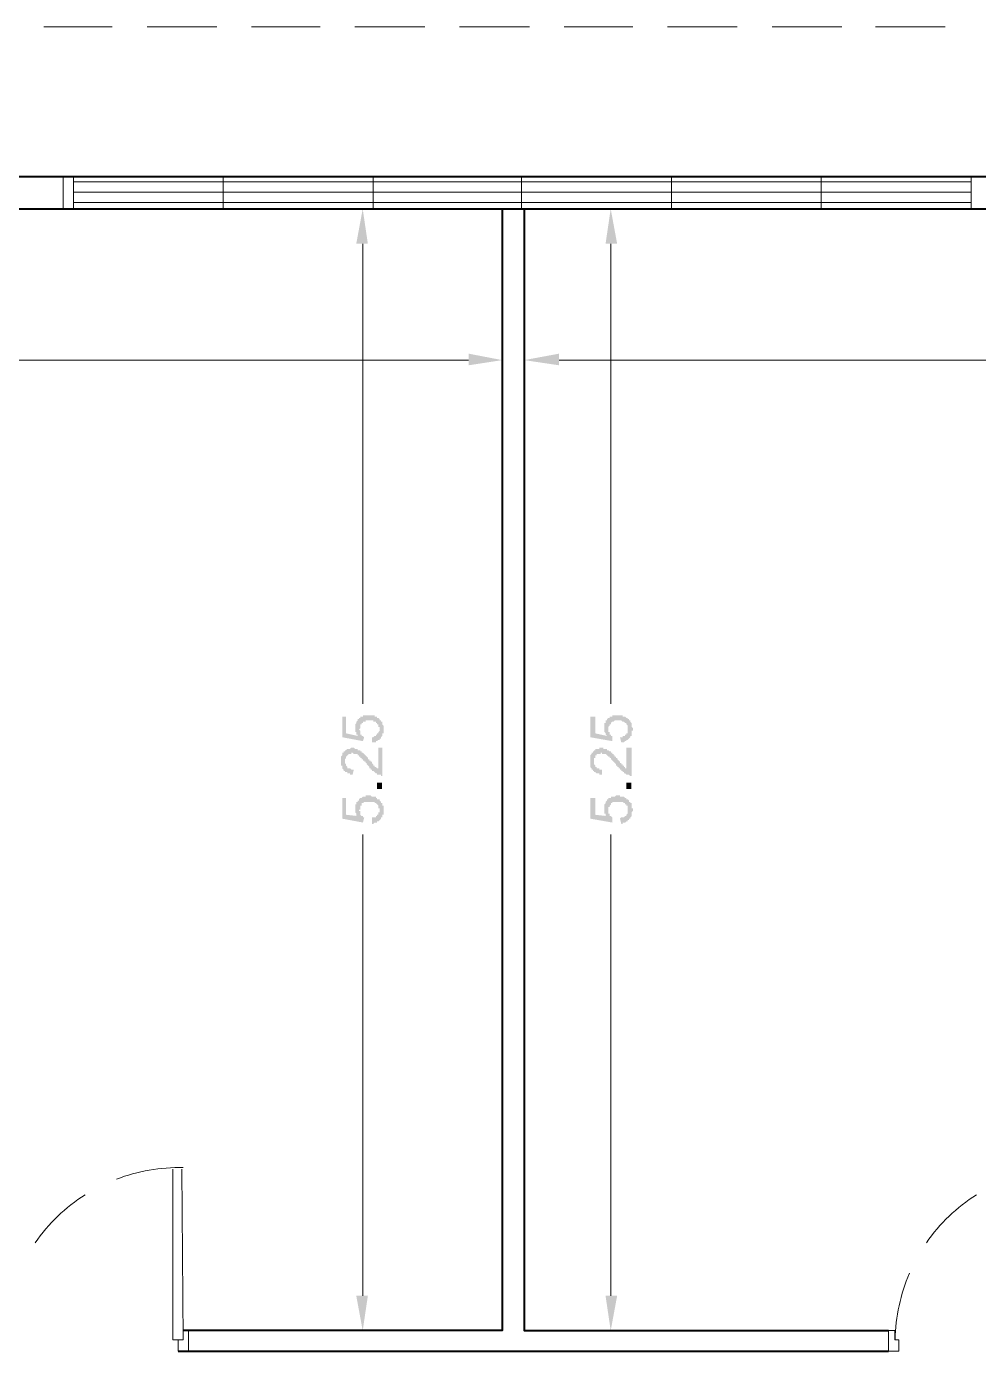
# Model space of a CAD drawing. Header units: inches. Extents: x -11 to 213, y -78 to 40.
# Drawn here: x 8.85 to 13.31, y 23.24 to 29.49 of the extents above; entities that cross this region are included whole.
import ezdxf

# ---------------------------------------------------------------- set-up
doc = ezdxf.new("R2010")
doc.units = ezdxf.units.IN
doc.header["$MEASUREMENT"] = 0
doc.layers.add('PDF_0', color=7, linetype='Continuous')

msp = doc.modelspace()

# ---------------------------------------------------------------- hatches: boundary and pattern name
at = {"layer": 'PDF_0'}
for points in [[(10.40439, 26.17292), (10.40439, 26.17897), (10.39834, 26.17897), (10.39834, 26.17897), (10.39834, 26.18502), (10.39834, 26.18502), (10.39834, 26.19107), (10.39834, 26.19107), (10.39229, 26.19107), (10.39229, 26.19711), (10.39229, 26.19711), (10.39229, 26.20316), (10.39229, 26.20316), (10.39229, 26.20921), (10.39229, 26.20921), (10.39229, 26.20921), (10.39229, 26.21526), (10.39229, 26.21526), (10.39229, 26.2213), (10.39229, 26.2213), (10.39229, 26.2213), (10.39229, 26.22735), (10.39229, 26.22735), (10.39834, 26.2334), (10.39834, 26.2334), (10.39834, 26.2334), (10.39834, 26.23945), (10.39834, 26.23945), (10.40439, 26.2455), (10.40439, 26.2455), (10.40439, 26.2455), (10.40439, 26.25154), (10.41043, 26.25154), (10.41043, 26.25154), (10.41043, 26.25759), (10.41043, 26.25759), (10.41648, 26.25759), (10.41648, 26.25759), (10.41648, 26.26364), (10.42253, 26.26364), (10.42253, 26.26364), (10.42858, 26.26364), (10.42858, 26.26364), (10.42858, 26.26969), (10.43463, 26.26969), (10.43463, 26.26969), (10.44067, 26.26969), (10.44067, 26.26969), (10.44067, 26.26969), (10.44672, 26.26969), (10.44672, 26.26969), (10.45277, 26.26969), (10.45277, 26.26969), (10.45277, 26.26969), (10.45882, 26.26969), (10.45882, 26.26969), (10.46487, 26.26969), (10.46487, 26.26969), (10.47091, 26.26969), (10.47091, 26.26969), (10.47696, 26.26969), (10.47696, 26.26969), (10.47696, 26.26969), (10.48301, 26.26969), (10.48301, 26.26364), (10.48906, 26.26364), (10.48906, 26.26364), (10.48906, 26.26364), (10.49511, 26.26364), (10.49511, 26.25759), (10.49511, 26.25759), (10.50115, 26.25759), (10.50115, 26.25759), (10.5072, 26.25154), (10.5072, 26.25154), (10.5072, 26.25154), (10.5072, 26.25154), (10.5072, 26.2455), (10.51325, 26.2455), (10.51325, 26.2455), (10.51325, 26.23945), (10.51325, 26.23945), (10.5193, 26.23945), (10.5193, 26.2334), (10.5193, 26.2334), (10.5193, 26.22735), (10.5193, 26.22735), (10.5193, 26.22735), (10.52534, 26.2213), (10.52534, 26.2213), (10.52534, 26.21526), (10.52534, 26.21526), (10.52534, 26.20921), (10.52534, 26.20921), (10.52534, 26.20316), (10.52534, 26.20316), (10.52534, 26.20316), (10.52534, 26.19711), (10.52534, 26.19711), (10.52534, 26.19107), (10.52534, 26.19107), (10.52534, 26.19107), (10.52534, 26.18502), (10.5193, 26.18502), (10.5193, 26.17897), (10.5193, 26.17897), (10.5193, 26.17292), (10.5193, 26.17292), (10.5193, 26.17292), (10.51325, 26.16687), (10.51325, 26.16687), (10.51325, 26.16687), (10.51325, 26.16083), (10.5072, 26.16083), (10.5072, 26.16083), (10.5072, 26.15478), (10.50115, 26.15478), (10.50115, 26.15478), (10.50115, 26.15478), (10.49511, 26.14873), (10.49511, 26.14873), (10.49511, 26.14873), (10.48906, 26.14873), (10.48906, 26.14873), (10.48906, 26.14268), (10.48301, 26.14268), (10.48301, 26.14268), (10.47696, 26.14268), (10.47696, 26.14268), (10.47091, 26.14268), (10.47091, 26.14268), (10.47091, 26.16687), (10.47091, 26.16687), (10.47696, 26.16687), (10.47696, 26.16687), (10.48301, 26.17292), (10.48301, 26.17292), (10.48301, 26.17292), (10.48906, 26.17292), (10.48906, 26.17292), (10.48906, 26.17897), (10.49511, 26.17897), (10.49511, 26.17897), (10.49511, 26.17897), (10.49511, 26.18502), (10.50115, 26.18502), (10.50115, 26.18502), (10.50115, 26.19107), (10.50115, 26.19107), (10.50115, 26.19107), (10.5072, 26.19711), (10.5072, 26.19711), (10.5072, 26.20316), (10.5072, 26.20316), (10.5072, 26.20316), (10.5072, 26.20921), (10.5072, 26.20921), (10.5072, 26.21526), (10.50115, 26.21526), (10.50115, 26.21526), (10.50115, 26.2213), (10.50115, 26.2213), (10.50115, 26.22735), (10.50115, 26.22735), (10.49511, 26.22735), (10.49511, 26.2334), (10.49511, 26.2334), (10.48906, 26.2334), (10.48906, 26.2334), (10.48906, 26.23945), (10.48301, 26.23945), (10.48301, 26.23945), (10.48301, 26.23945), (10.47696, 26.23945), (10.47696, 26.2455), (10.47091, 26.2455), (10.47091, 26.2455), (10.46487, 26.2455), (10.46487, 26.2455), (10.46487, 26.2455), (10.45882, 26.2455), (10.45882, 26.2455), (10.45277, 26.2455), (10.45277, 26.2455), (10.44672, 26.2455), (10.44672, 26.2455), (10.44067, 26.2455), (10.44067, 26.2455), (10.44067, 26.23945), (10.43463, 26.23945), (10.43463, 26.23945), (10.42858, 26.23945), (10.42858, 26.23945), (10.42858, 26.2334), (10.42253, 26.2334), (10.42253, 26.2334), (10.42253, 26.2334), (10.42253, 26.22735), (10.42253, 26.22735), (10.41648, 26.22735), (10.41648, 26.2213), (10.41648, 26.2213), (10.41648, 26.2213), (10.41648, 26.21526), (10.41648, 26.21526), (10.41648, 26.20921), (10.41648, 26.20921), (10.41043, 26.20316), (10.41043, 26.20316), (10.41043, 26.20316), (10.41648, 26.19711), (10.41648, 26.19711), (10.41648, 26.19107), (10.41648, 26.19107), (10.41648, 26.19107), (10.41648, 26.18502), (10.41648, 26.18502), (10.41648, 26.17897), (10.42253, 26.17897), (10.42253, 26.17897), (10.42253, 26.17292), (10.42858, 26.17292), (10.42858, 26.17292), (10.42858, 26.17292), (10.43463, 26.16687), (10.42858, 26.14873), (10.33181, 26.16687), (10.33181, 26.26364), (10.34996, 26.26364), (10.34996, 26.18502)], [(11.57168, 26.17292), (11.56563, 26.17897), (11.56563, 26.17897), (11.56563, 26.17897), (11.56563, 26.18502), (11.56563, 26.18502), (11.55958, 26.19107), (11.55958, 26.19107), (11.55958, 26.19107), (11.55958, 26.19711), (11.55958, 26.19711), (11.55958, 26.20316), (11.55958, 26.20316), (11.55958, 26.20921), (11.55958, 26.20921), (11.55958, 26.20921), (11.55958, 26.21526), (11.55958, 26.21526), (11.55958, 26.2213), (11.55958, 26.2213), (11.55958, 26.2213), (11.55958, 26.22735), (11.55958, 26.22735), (11.55958, 26.2334), (11.55958, 26.2334), (11.56563, 26.2334), (11.56563, 26.23945), (11.56563, 26.23945), (11.56563, 26.2455), (11.56563, 26.2455), (11.57168, 26.2455), (11.57168, 26.25154), (11.57168, 26.25154), (11.57168, 26.25154), (11.57772, 26.25759), (11.57772, 26.25759), (11.57772, 26.25759), (11.58377, 26.25759), (11.58377, 26.26364), (11.58377, 26.26364), (11.58982, 26.26364), (11.58982, 26.26364), (11.59587, 26.26364), (11.59587, 26.26969), (11.59587, 26.26969), (11.60192, 26.26969), (11.60192, 26.26969), (11.60796, 26.26969), (11.60796, 26.26969), (11.61401, 26.26969), (11.61401, 26.26969), (11.62006, 26.26969), (11.62006, 26.26969), (11.62006, 26.26969), (11.62611, 26.26969), (11.62611, 26.26969), (11.62611, 26.26969), (11.63215, 26.26969), (11.63215, 26.26969), (11.6382, 26.26969), (11.6382, 26.26969), (11.64425, 26.26969), (11.64425, 26.26969), (11.64425, 26.26364), (11.6503, 26.26364), (11.6503, 26.26364), (11.65635, 26.26364), (11.65635, 26.26364), (11.65635, 26.26364), (11.66239, 26.25759), (11.66239, 26.25759), (11.66239, 26.25759), (11.66844, 26.25759), (11.66844, 26.25154), (11.66844, 26.25154), (11.67449, 26.25154), (11.67449, 26.25154), (11.67449, 26.2455), (11.67449, 26.2455), (11.68054, 26.2455), (11.68054, 26.23945), (11.68054, 26.23945), (11.68054, 26.23945), (11.68659, 26.2334), (11.68659, 26.2334), (11.68659, 26.22735), (11.68659, 26.22735), (11.68659, 26.22735), (11.68659, 26.2213), (11.68659, 26.2213), (11.68659, 26.21526), (11.68659, 26.21526), (11.69263, 26.20921), (11.69263, 26.20921), (11.69263, 26.20316), (11.69263, 26.20316), (11.69263, 26.20316), (11.69263, 26.19711), (11.68659, 26.19711), (11.68659, 26.19107), (11.68659, 26.19107), (11.68659, 26.19107), (11.68659, 26.18502), (11.68659, 26.18502), (11.68659, 26.17897), (11.68659, 26.17897), (11.68659, 26.17292), (11.68054, 26.17292), (11.68054, 26.17292), (11.68054, 26.16687), (11.68054, 26.16687), (11.68054, 26.16687), (11.67449, 26.16083), (11.67449, 26.16083), (11.67449, 26.16083), (11.66844, 26.15478), (11.66844, 26.15478), (11.66844, 26.15478), (11.66239, 26.15478), (11.66239, 26.14873), (11.66239, 26.14873), (11.65635, 26.14873), (11.65635, 26.14873), (11.65635, 26.14873), (11.6503, 26.14268), (11.6503, 26.14268), (11.64425, 26.14268), (11.64425, 26.14268), (11.6382, 26.14268), (11.6382, 26.14268), (11.6382, 26.14268), (11.63215, 26.16687), (11.6382, 26.16687), (11.6382, 26.16687), (11.64425, 26.16687), (11.64425, 26.17292), (11.6503, 26.17292), (11.6503, 26.17292), (11.6503, 26.17292), (11.65635, 26.17292), (11.65635, 26.17897), (11.65635, 26.17897), (11.66239, 26.17897), (11.66239, 26.17897), (11.66239, 26.18502), (11.66239, 26.18502), (11.66844, 26.18502), (11.66844, 26.19107), (11.66844, 26.19107), (11.66844, 26.19107), (11.66844, 26.19711), (11.66844, 26.19711), (11.66844, 26.20316), (11.66844, 26.20316), (11.66844, 26.20316), (11.66844, 26.20921), (11.66844, 26.20921), (11.66844, 26.21526), (11.66844, 26.21526), (11.66844, 26.21526), (11.66844, 26.2213), (11.66844, 26.2213), (11.66239, 26.22735), (11.66239, 26.22735), (11.66239, 26.22735), (11.66239, 26.2334), (11.65635, 26.2334), (11.65635, 26.2334), (11.65635, 26.2334), (11.6503, 26.23945), (11.6503, 26.23945), (11.6503, 26.23945), (11.64425, 26.23945), (11.64425, 26.23945), (11.6382, 26.2455), (11.6382, 26.2455), (11.6382, 26.2455), (11.63215, 26.2455), (11.63215, 26.2455), (11.62611, 26.2455), (11.62611, 26.2455), (11.62006, 26.2455), (11.62006, 26.2455), (11.61401, 26.2455), (11.61401, 26.2455), (11.61401, 26.2455), (11.60796, 26.2455), (11.60796, 26.2455), (11.60192, 26.23945), (11.60192, 26.23945), (11.59587, 26.23945), (11.59587, 26.23945), (11.59587, 26.23945), (11.58982, 26.2334), (11.58982, 26.2334), (11.58982, 26.2334), (11.58982, 26.2334), (11.58982, 26.22735), (11.58377, 26.22735), (11.58377, 26.22735), (11.58377, 26.2213), (11.58377, 26.2213), (11.58377, 26.2213), (11.57772, 26.21526), (11.57772, 26.21526), (11.57772, 26.20921), (11.57772, 26.20921), (11.57772, 26.20316), (11.57772, 26.20316), (11.57772, 26.20316), (11.57772, 26.19711), (11.57772, 26.19711), (11.57772, 26.19107), (11.57772, 26.19107), (11.58377, 26.19107), (11.58377, 26.18502), (11.58377, 26.18502), (11.58377, 26.17897), (11.58377, 26.17897), (11.58982, 26.17897), (11.58982, 26.17292), (11.58982, 26.17292), (11.59587, 26.17292), (11.59587, 26.17292), (11.59587, 26.16687), (11.59587, 26.14873), (11.49305, 26.16687), (11.49305, 26.26364), (11.51725, 26.26364), (11.51725, 26.18502)], [(10.5193, 26.11849), (10.5193, 25.98544), (10.5193, 25.98544), (10.5193, 25.98544), (10.51325, 25.98544), (10.51325, 25.99149), (10.50721, 25.99149), (10.50721, 25.99149), (10.50116, 25.99149), (10.50116, 25.99149), (10.50116, 25.99149), (10.49511, 25.99149), (10.49511, 25.99753), (10.48906, 25.99753), (10.48906, 25.99753), (10.48906, 25.99753), (10.48906, 25.99753), (10.48302, 26.00358), (10.48302, 26.00358), (10.48302, 26.00358), (10.48302, 26.00358), (10.47697, 26.00963), (10.47697, 26.00963), (10.47697, 26.00963), (10.47092, 26.00963), (10.47092, 26.01568), (10.47092, 26.01568), (10.46487, 26.01568), (10.46487, 26.02172), (10.46487, 26.02172), (10.45882, 26.02172), (10.45882, 26.02777), (10.45882, 26.02777), (10.45278, 26.03382), (10.45278, 26.03382), (10.45278, 26.03382), (10.44673, 26.03987), (10.44673, 26.03987), (10.44673, 26.03987), (10.44673, 26.04592), (10.44068, 26.04592), (10.44068, 26.04592), (10.44068, 26.05196), (10.43463, 26.05196), (10.43463, 26.05196), (10.43463, 26.05801), (10.42858, 26.05801), (10.42858, 26.05801), (10.42858, 26.06406), (10.42858, 26.06406), (10.42254, 26.06406), (10.42254, 26.07011), (10.42254, 26.07011), (10.41649, 26.07011), (10.41649, 26.07616), (10.41649, 26.07616), (10.41044, 26.07616), (10.41044, 26.07616), (10.41044, 26.0822), (10.40439, 26.0822), (10.40439, 26.0822), (10.40439, 26.08825), (10.39835, 26.08825), (10.39835, 26.08825), (10.3923, 26.08825), (10.3923, 26.08825), (10.3923, 26.08825), (10.38625, 26.08825), (10.38625, 26.08825), (10.3802, 26.0943), (10.3802, 26.0943), (10.3802, 26.0943), (10.37415, 26.0943), (10.37415, 26.08825), (10.36811, 26.08825), (10.36811, 26.08825), (10.36811, 26.08825), (10.36206, 26.08825), (10.36206, 26.08825), (10.36206, 26.08825), (10.35601, 26.0822), (10.35601, 26.0822), (10.35601, 26.0822), (10.35601, 26.0822), (10.34996, 26.07616), (10.34996, 26.07616), (10.34996, 26.07011), (10.34996, 26.07011), (10.34996, 26.07011), (10.34391, 26.06406), (10.34391, 26.06406), (10.34391, 26.05801), (10.34391, 26.05801), (10.34391, 26.05196), (10.34391, 26.05196), (10.34391, 26.05196), (10.34391, 26.04592), (10.34391, 26.04592), (10.34996, 26.03987), (10.34996, 26.03987), (10.34996, 26.03382), (10.34996, 26.03382), (10.34996, 26.03382), (10.35601, 26.02777), (10.35601, 26.02777), (10.35601, 26.02777), (10.35601, 26.02172), (10.36206, 26.02172), (10.36206, 26.02172), (10.36206, 26.02172), (10.36811, 26.02172), (10.36811, 26.02172), (10.37415, 26.01568), (10.37415, 26.01568), (10.3802, 26.01568), (10.3802, 26.01568), (10.38625, 26.01568), (10.38625, 26.01568), (10.3802, 25.99149), (10.3802, 25.99149), (10.37415, 25.99149), (10.37415, 25.99149), (10.36811, 25.99149), (10.36811, 25.99753), (10.36206, 25.99753), (10.36206, 25.99753), (10.36206, 25.99753), (10.35601, 25.99753), (10.35601, 25.99753), (10.35601, 26.00358), (10.34996, 26.00358), (10.34996, 26.00358), (10.34391, 26.00358), (10.34391, 26.00963), (10.34391, 26.00963), (10.34391, 26.00963), (10.33787, 26.00963), (10.33787, 26.01568), (10.33787, 26.01568), (10.33787, 26.01568), (10.33182, 26.02172), (10.33182, 26.02172), (10.33182, 26.02172), (10.33182, 26.02777), (10.33182, 26.02777), (10.33182, 26.03382), (10.32577, 26.03382), (10.32577, 26.03987), (10.32577, 26.03987), (10.32577, 26.03987), (10.32577, 26.04592), (10.32577, 26.04592), (10.32577, 26.05196), (10.32577, 26.05196), (10.32577, 26.05801), (10.32577, 26.05801), (10.32577, 26.06406), (10.32577, 26.06406), (10.32577, 26.07011), (10.32577, 26.07011), (10.32577, 26.07011), (10.32577, 26.07616), (10.32577, 26.07616), (10.33182, 26.0822), (10.33182, 26.0822), (10.33182, 26.08825), (10.33182, 26.08825), (10.33182, 26.08825), (10.33182, 26.0943), (10.33787, 26.0943), (10.33787, 26.0943), (10.33787, 26.10035), (10.33787, 26.10035), (10.34391, 26.10035), (10.34391, 26.10035), (10.34391, 26.10639), (10.34996, 26.10639), (10.34996, 26.10639), (10.34996, 26.10639), (10.35601, 26.11244), (10.35601, 26.11244), (10.35601, 26.11244), (10.36206, 26.11244), (10.36206, 26.11244), (10.36811, 26.11244), (10.36811, 26.11244), (10.37415, 26.11849), (10.37415, 26.11849), (10.37415, 26.11849), (10.3802, 26.11849), (10.3802, 26.11849), (10.3802, 26.11849), (10.38625, 26.11849), (10.38625, 26.11849), (10.3923, 26.11244), (10.3923, 26.11244), (10.3923, 26.11244), (10.39835, 26.11244), (10.39835, 26.11244), (10.40439, 26.11244), (10.40439, 26.11244), (10.40439, 26.10639), (10.41044, 26.10639), (10.41044, 26.10639), (10.41649, 26.10639), (10.41649, 26.10035), (10.41649, 26.10035), (10.41649, 26.10035), (10.42254, 26.10035), (10.42254, 26.10035), (10.42254, 26.10035), (10.42254, 26.0943), (10.42858, 26.0943), (10.42858, 26.0943), (10.42858, 26.0943), (10.43463, 26.08825), (10.43463, 26.08825), (10.43463, 26.08825), (10.43463, 26.08825), (10.44068, 26.0822), (10.44068, 26.0822), (10.44068, 26.0822), (10.44673, 26.07616), (10.44673, 26.07616), (10.44673, 26.07616), (10.45278, 26.07011), (10.45278, 26.07011), (10.45278, 26.06406), (10.45882, 26.06406), (10.45882, 26.05801), (10.45882, 26.05801), (10.46487, 26.05801), (10.46487, 26.05196), (10.47092, 26.05196), (10.47092, 26.04592), (10.47092, 26.04592), (10.47092, 26.04592), (10.47697, 26.03987), (10.47697, 26.03987), (10.47697, 26.03382), (10.48302, 26.03382), (10.48302, 26.03382), (10.48302, 26.02777), (10.48906, 26.02777), (10.48906, 26.02777), (10.48906, 26.02777), (10.49511, 26.02172), (10.49511, 26.02172), (10.49511, 26.02172), (10.50116, 26.02172), (10.50116, 26.11849)], [(11.68659, 26.11849), (11.68659, 25.98544), (11.68659, 25.98544), (11.68054, 25.98544), (11.68054, 25.98544), (11.67449, 25.99149), (11.67449, 25.99149), (11.67449, 25.99149), (11.66845, 25.99149), (11.66845, 25.99149), (11.6624, 25.99149), (11.6624, 25.99149), (11.65635, 25.99753), (11.65635, 25.99753), (11.65635, 25.99753), (11.65635, 25.99753), (11.6503, 25.99753), (11.6503, 26.00358), (11.6503, 26.00358), (11.64425, 26.00358), (11.64425, 26.00358), (11.64425, 26.00963), (11.64425, 26.00963), (11.63821, 26.00963), (11.63821, 26.00963), (11.63821, 26.01568), (11.63216, 26.01568), (11.63216, 26.01568), (11.63216, 26.02172), (11.62611, 26.02172), (11.62611, 26.02172), (11.62611, 26.02777), (11.62006, 26.02777), (11.62006, 26.03382), (11.62006, 26.03382), (11.61401, 26.03382), (11.61401, 26.03987), (11.61401, 26.03987), (11.61401, 26.03987), (11.60797, 26.04592), (11.60797, 26.04592), (11.60797, 26.04592), (11.60192, 26.05196), (11.60192, 26.05196), (11.60192, 26.05196), (11.59587, 26.05801), (11.59587, 26.05801), (11.59587, 26.05801), (11.58982, 26.06406), (11.58982, 26.06406), (11.58982, 26.06406), (11.58982, 26.07011), (11.58377, 26.07011), (11.58377, 26.07011), (11.58377, 26.07616), (11.57773, 26.07616), (11.57773, 26.07616), (11.57773, 26.07616), (11.57168, 26.0822), (11.57168, 26.0822), (11.57168, 26.0822), (11.56563, 26.08825), (11.56563, 26.08825), (11.55958, 26.08825), (11.55958, 26.08825), (11.55958, 26.08825), (11.55354, 26.08825), (11.55354, 26.08825), (11.54749, 26.08825), (11.54749, 26.0943), (11.54749, 26.0943), (11.54749, 26.0943), (11.54144, 26.0943), (11.54144, 26.08825), (11.53539, 26.08825), (11.53539, 26.08825), (11.52934, 26.08825), (11.52934, 26.08825), (11.52934, 26.08825), (11.5233, 26.08825), (11.5233, 26.0822), (11.5233, 26.0822), (11.51725, 26.0822), (11.51725, 26.0822), (11.51725, 26.07616), (11.51725, 26.07616), (11.51725, 26.07011), (11.5112, 26.07011), (11.5112, 26.07011), (11.5112, 26.06406), (11.5112, 26.06406), (11.5112, 26.05801), (11.5112, 26.05801), (11.5112, 26.05196), (11.5112, 26.05196), (11.5112, 26.05196), (11.5112, 26.04592), (11.5112, 26.04592), (11.5112, 26.03987), (11.5112, 26.03987), (11.51725, 26.03382), (11.51725, 26.03382), (11.51725, 26.03382), (11.51725, 26.02777), (11.5233, 26.02777), (11.5233, 26.02777), (11.5233, 26.02172), (11.5233, 26.02172), (11.52934, 26.02172), (11.52934, 26.02172), (11.53539, 26.02172), (11.53539, 26.02172), (11.53539, 26.01568), (11.54144, 26.01568), (11.54144, 26.01568), (11.54749, 26.01568), (11.54749, 26.01568), (11.54749, 26.01568), (11.54749, 25.99149), (11.54144, 25.99149), (11.54144, 25.99149), (11.53539, 25.99149), (11.53539, 25.99149), (11.53539, 25.99753), (11.52934, 25.99753), (11.52934, 25.99753), (11.5233, 25.99753), (11.5233, 25.99753), (11.5233, 25.99753), (11.51725, 26.00358), (11.51725, 26.00358), (11.5112, 26.00358), (11.5112, 26.00358), (11.5112, 26.00358), (11.5112, 26.00963), (11.50515, 26.00963), (11.50515, 26.00963), (11.50515, 26.01568), (11.50515, 26.01568), (11.4991, 26.01568), (11.4991, 26.02172), (11.4991, 26.02172), (11.4991, 26.02172), (11.49306, 26.02777), (11.49306, 26.02777), (11.49306, 26.03382), (11.49306, 26.03382), (11.49306, 26.03987), (11.49306, 26.03987), (11.49306, 26.03987), (11.49306, 26.04592), (11.49306, 26.04592), (11.49306, 26.05196), (11.49306, 26.05196), (11.49306, 26.05801), (11.49306, 26.05801), (11.49306, 26.06406), (11.49306, 26.06406), (11.49306, 26.07011), (11.49306, 26.07011), (11.49306, 26.07011), (11.49306, 26.07616), (11.49306, 26.07616), (11.49306, 26.0822), (11.49306, 26.0822), (11.4991, 26.08825), (11.4991, 26.08825), (11.4991, 26.08825), (11.4991, 26.0943), (11.4991, 26.0943), (11.50515, 26.0943), (11.50515, 26.10035), (11.50515, 26.10035), (11.50515, 26.10035), (11.5112, 26.10035), (11.5112, 26.10639), (11.5112, 26.10639), (11.51725, 26.10639), (11.51725, 26.10639), (11.51725, 26.11244), (11.5233, 26.11244), (11.5233, 26.11244), (11.52934, 26.11244), (11.52934, 26.11244), (11.52934, 26.11244), (11.53539, 26.11244), (11.53539, 26.11849), (11.54144, 26.11849), (11.54144, 26.11849), (11.54749, 26.11849), (11.54749, 26.11849), (11.54749, 26.11849), (11.54749, 26.11849), (11.55354, 26.11849), (11.55354, 26.11244), (11.55958, 26.11244), (11.55958, 26.11244), (11.55958, 26.11244), (11.56563, 26.11244), (11.56563, 26.11244), (11.57168, 26.11244), (11.57168, 26.10639), (11.57773, 26.10639), (11.57773, 26.10639), (11.57773, 26.10639), (11.58377, 26.10035), (11.58377, 26.10035), (11.58377, 26.10035), (11.58377, 26.10035), (11.58982, 26.10035), (11.58982, 26.10035), (11.58982, 26.0943), (11.58982, 26.0943), (11.59587, 26.0943), (11.59587, 26.0943), (11.59587, 26.08825), (11.59587, 26.08825), (11.60192, 26.08825), (11.60192, 26.08825), (11.60192, 26.0822), (11.60797, 26.0822), (11.60797, 26.0822), (11.60797, 26.07616), (11.61401, 26.07616), (11.61401, 26.07616), (11.61401, 26.07011), (11.62006, 26.07011), (11.62006, 26.06406), (11.62006, 26.06406), (11.62611, 26.05801), (11.62611, 26.05801), (11.62611, 26.05801), (11.63216, 26.05196), (11.63216, 26.05196), (11.63216, 26.04592), (11.63821, 26.04592), (11.63821, 26.04592), (11.63821, 26.03987), (11.64425, 26.03987), (11.64425, 26.03382), (11.64425, 26.03382), (11.6503, 26.03382), (11.6503, 26.02777), (11.6503, 26.02777), (11.65635, 26.02777), (11.65635, 26.02777), (11.65635, 26.02172), (11.6624, 26.02172), (11.6624, 26.02172), (11.6624, 26.02172), (11.6624, 26.11849)], [(10.40439, 25.79794), (10.40439, 25.79794), (10.39834, 25.79794), (10.39834, 25.80399), (10.39834, 25.80399), (10.39834, 25.81003), (10.39834, 25.81003), (10.39834, 25.81003), (10.39229, 25.81608), (10.39229, 25.81608), (10.39229, 25.82213), (10.39229, 25.82213), (10.39229, 25.82213), (10.39229, 25.82818), (10.39229, 25.82818), (10.39229, 25.83423), (10.39229, 25.83423), (10.39229, 25.84027), (10.39229, 25.84027), (10.39229, 25.84027), (10.39229, 25.84632), (10.39229, 25.84632), (10.39229, 25.85237), (10.39834, 25.85237), (10.39834, 25.85237), (10.39834, 25.85842), (10.39834, 25.85842), (10.39834, 25.86446), (10.40439, 25.86446), (10.40439, 25.86446), (10.40439, 25.87051), (10.40439, 25.87051), (10.41043, 25.87051), (10.41043, 25.87656), (10.41043, 25.87656), (10.41043, 25.87656), (10.41648, 25.88261), (10.41648, 25.88261), (10.41648, 25.88261), (10.42253, 25.88261), (10.42253, 25.88261), (10.42858, 25.88866), (10.42858, 25.88866), (10.42858, 25.88866), (10.43463, 25.88866), (10.43463, 25.88866), (10.44067, 25.88866), (10.44067, 25.88866), (10.44067, 25.8947), (10.44672, 25.8947), (10.44672, 25.8947), (10.45277, 25.8947), (10.45277, 25.8947), (10.45277, 25.8947), (10.45882, 25.8947), (10.45882, 25.8947), (10.46487, 25.8947), (10.46487, 25.8947), (10.47091, 25.88866), (10.47091, 25.88866), (10.47696, 25.88866), (10.47696, 25.88866), (10.47696, 25.88866), (10.48301, 25.88866), (10.48301, 25.88866), (10.48906, 25.88866), (10.48906, 25.88261), (10.48906, 25.88261), (10.49511, 25.88261), (10.49511, 25.88261), (10.49511, 25.87656), (10.50115, 25.87656), (10.50115, 25.87656), (10.5072, 25.87656), (10.5072, 25.87656), (10.5072, 25.87051), (10.5072, 25.87051), (10.5072, 25.87051), (10.51325, 25.86446), (10.51325, 25.86446), (10.51325, 25.86446), (10.51325, 25.85842), (10.5193, 25.85842), (10.5193, 25.85842), (10.5193, 25.85237), (10.5193, 25.85237), (10.5193, 25.84632), (10.5193, 25.84632), (10.52534, 25.84632), (10.52534, 25.84027), (10.52534, 25.84027), (10.52534, 25.83423), (10.52534, 25.83423), (10.52534, 25.82818), (10.52534, 25.82818), (10.52534, 25.82818), (10.52534, 25.82213), (10.52534, 25.82213), (10.52534, 25.81608), (10.52534, 25.81608), (10.52534, 25.81003), (10.52534, 25.81003), (10.52534, 25.80399), (10.5193, 25.80399), (10.5193, 25.80399), (10.5193, 25.79794), (10.5193, 25.79794), (10.5193, 25.79189), (10.5193, 25.79189), (10.51325, 25.79189), (10.51325, 25.78584), (10.51325, 25.78584), (10.51325, 25.78584), (10.5072, 25.77979), (10.5072, 25.77979), (10.5072, 25.77979), (10.50115, 25.77375), (10.50115, 25.77375), (10.50115, 25.77375), (10.49511, 25.77375), (10.49511, 25.77375), (10.49511, 25.7677), (10.48906, 25.7677), (10.48906, 25.7677), (10.48906, 25.7677), (10.48301, 25.7677), (10.48301, 25.7677), (10.47696, 25.76165), (10.47696, 25.76165), (10.47091, 25.76165), (10.47091, 25.76165), (10.47091, 25.78584), (10.47091, 25.79189), (10.47696, 25.79189), (10.47696, 25.79189), (10.48301, 25.79189), (10.48301, 25.79189), (10.48301, 25.79189), (10.48906, 25.79189), (10.48906, 25.79794), (10.48906, 25.79794), (10.49511, 25.79794), (10.49511, 25.79794), (10.49511, 25.80399), (10.49511, 25.80399), (10.50115, 25.80399), (10.50115, 25.81003), (10.50115, 25.81003), (10.50115, 25.81003), (10.50115, 25.81608), (10.5072, 25.81608), (10.5072, 25.82213), (10.5072, 25.82213), (10.5072, 25.82818), (10.5072, 25.82818), (10.5072, 25.82818), (10.5072, 25.83423), (10.5072, 25.83423), (10.50115, 25.83423), (10.50115, 25.84027), (10.50115, 25.84027), (10.50115, 25.84632), (10.50115, 25.84632), (10.50115, 25.84632), (10.49511, 25.85237), (10.49511, 25.85237), (10.49511, 25.85237), (10.48906, 25.85842), (10.48906, 25.85842), (10.48906, 25.85842), (10.48301, 25.85842), (10.48301, 25.85842), (10.48301, 25.86446), (10.47696, 25.86446), (10.47696, 25.86446), (10.47091, 25.86446), (10.47091, 25.86446), (10.46487, 25.86446), (10.46487, 25.86446), (10.46487, 25.86446), (10.45882, 25.86446), (10.45882, 25.86446), (10.45277, 25.86446), (10.45277, 25.86446), (10.44672, 25.86446), (10.44672, 25.86446), (10.44067, 25.86446), (10.44067, 25.86446), (10.44067, 25.86446), (10.43463, 25.86446), (10.43463, 25.86446), (10.42858, 25.85842), (10.42858, 25.85842), (10.42858, 25.85842), (10.42253, 25.85842), (10.42253, 25.85237), (10.42253, 25.85237), (10.42253, 25.85237), (10.42253, 25.84632), (10.41648, 25.84632), (10.41648, 25.84632), (10.41648, 25.84027), (10.41648, 25.84027), (10.41648, 25.84027), (10.41648, 25.83423), (10.41648, 25.83423), (10.41648, 25.82818), (10.41043, 25.82818), (10.41043, 25.82818), (10.41043, 25.82213), (10.41648, 25.82213), (10.41648, 25.81608), (10.41648, 25.81608), (10.41648, 25.81003), (10.41648, 25.81003), (10.41648, 25.81003), (10.41648, 25.80399), (10.41648, 25.80399), (10.42253, 25.79794), (10.42253, 25.79794), (10.42253, 25.79794), (10.42858, 25.79794), (10.42858, 25.79189), (10.42858, 25.79189), (10.43463, 25.79189), (10.42858, 25.7677), (10.33181, 25.78584), (10.33181, 25.88261), (10.34996, 25.88261), (10.34996, 25.80399)], [(11.57168, 25.79794), (11.56563, 25.79794), (11.56563, 25.79794), (11.56563, 25.80399), (11.56563, 25.80399), (11.56563, 25.81003), (11.55958, 25.81003), (11.55958, 25.81003), (11.55958, 25.81608), (11.55958, 25.81608), (11.55958, 25.82213), (11.55958, 25.82213), (11.55958, 25.82213), (11.55958, 25.82818), (11.55958, 25.82818), (11.55958, 25.83423), (11.55958, 25.83423), (11.55958, 25.84027), (11.55958, 25.84027), (11.55958, 25.84027), (11.55958, 25.84632), (11.55958, 25.84632), (11.55958, 25.85237), (11.55958, 25.85237), (11.55958, 25.85237), (11.56563, 25.85842), (11.56563, 25.85842), (11.56563, 25.86446), (11.56563, 25.86446), (11.56563, 25.86446), (11.57168, 25.87051), (11.57168, 25.87051), (11.57168, 25.87051), (11.57168, 25.87656), (11.57772, 25.87656), (11.57772, 25.87656), (11.57772, 25.88261), (11.58377, 25.88261), (11.58377, 25.88261), (11.58377, 25.88261), (11.58982, 25.88261), (11.58982, 25.88866), (11.59587, 25.88866), (11.59587, 25.88866), (11.59587, 25.88866), (11.60192, 25.88866), (11.60192, 25.88866), (11.60796, 25.88866), (11.60796, 25.88866), (11.61401, 25.8947), (11.61401, 25.8947), (11.62006, 25.8947), (11.62006, 25.8947), (11.62006, 25.8947), (11.62611, 25.8947), (11.62611, 25.8947), (11.62611, 25.8947), (11.63215, 25.8947), (11.63215, 25.88866), (11.6382, 25.88866), (11.6382, 25.88866), (11.64425, 25.88866), (11.64425, 25.88866), (11.64425, 25.88866), (11.6503, 25.88866), (11.6503, 25.88866), (11.65635, 25.88261), (11.65635, 25.88261), (11.65635, 25.88261), (11.66239, 25.88261), (11.66239, 25.87656), (11.66239, 25.87656), (11.66844, 25.87656), (11.66844, 25.87656), (11.66844, 25.87656), (11.67449, 25.87051), (11.67449, 25.87051), (11.67449, 25.87051), (11.67449, 25.86446), (11.68054, 25.86446), (11.68054, 25.86446), (11.68054, 25.85842), (11.68054, 25.85842), (11.68659, 25.85842), (11.68659, 25.85237), (11.68659, 25.85237), (11.68659, 25.84632), (11.68659, 25.84632), (11.68659, 25.84632), (11.68659, 25.84027), (11.68659, 25.84027), (11.68659, 25.83423), (11.69263, 25.83423), (11.69263, 25.82818), (11.69263, 25.82818), (11.69263, 25.82818), (11.69263, 25.82213), (11.69263, 25.82213), (11.68659, 25.81608), (11.68659, 25.81608), (11.68659, 25.81003), (11.68659, 25.81003), (11.68659, 25.80399), (11.68659, 25.80399), (11.68659, 25.80399), (11.68659, 25.79794), (11.68659, 25.79794), (11.68054, 25.79189), (11.68054, 25.79189), (11.68054, 25.79189), (11.68054, 25.78584), (11.68054, 25.78584), (11.67449, 25.78584), (11.67449, 25.77979), (11.67449, 25.77979), (11.66844, 25.77979), (11.66844, 25.77375), (11.66844, 25.77375), (11.66239, 25.77375), (11.66239, 25.77375), (11.66239, 25.77375), (11.65635, 25.7677), (11.65635, 25.7677), (11.65635, 25.7677), (11.6503, 25.7677), (11.6503, 25.7677), (11.64425, 25.7677), (11.64425, 25.76165), (11.6382, 25.76165), (11.6382, 25.76165), (11.6382, 25.76165), (11.63215, 25.78584), (11.6382, 25.79189), (11.6382, 25.79189), (11.64425, 25.79189), (11.64425, 25.79189), (11.6503, 25.79189), (11.6503, 25.79189), (11.6503, 25.79189), (11.65635, 25.79794), (11.65635, 25.79794), (11.65635, 25.79794), (11.66239, 25.79794), (11.66239, 25.80399), (11.66239, 25.80399), (11.66239, 25.80399), (11.66844, 25.81003), (11.66844, 25.81003), (11.66844, 25.81003), (11.66844, 25.81608), (11.66844, 25.81608), (11.66844, 25.82213), (11.66844, 25.82213), (11.66844, 25.82818), (11.66844, 25.82818), (11.66844, 25.82818), (11.66844, 25.83423), (11.66844, 25.83423), (11.66844, 25.83423), (11.66844, 25.84027), (11.66844, 25.84027), (11.66844, 25.84632), (11.66239, 25.84632), (11.66239, 25.84632), (11.66239, 25.85237), (11.66239, 25.85237), (11.65635, 25.85237), (11.65635, 25.85842), (11.65635, 25.85842), (11.6503, 25.85842), (11.6503, 25.85842), (11.6503, 25.85842), (11.64425, 25.86446), (11.64425, 25.86446), (11.6382, 25.86446), (11.6382, 25.86446), (11.6382, 25.86446), (11.63215, 25.86446), (11.63215, 25.86446), (11.62611, 25.86446), (11.62611, 25.86446), (11.62006, 25.86446), (11.62006, 25.86446), (11.61401, 25.86446), (11.61401, 25.86446), (11.61401, 25.86446), (11.60796, 25.86446), (11.60796, 25.86446), (11.60192, 25.86446), (11.60192, 25.86446), (11.59587, 25.86446), (11.59587, 25.85842), (11.59587, 25.85842), (11.58982, 25.85842), (11.58982, 25.85842), (11.58982, 25.85237), (11.58982, 25.85237), (11.58982, 25.85237), (11.58377, 25.84632), (11.58377, 25.84632), (11.58377, 25.84632), (11.58377, 25.84027), (11.58377, 25.84027), (11.57772, 25.84027), (11.57772, 25.83423), (11.57772, 25.83423), (11.57772, 25.82818), (11.57772, 25.82818), (11.57772, 25.82818), (11.57772, 25.82213), (11.57772, 25.82213), (11.57772, 25.81608), (11.57772, 25.81608), (11.57772, 25.81003), (11.58377, 25.81003), (11.58377, 25.81003), (11.58377, 25.80399), (11.58377, 25.80399), (11.58377, 25.79794), (11.58982, 25.79794), (11.58982, 25.79794), (11.58982, 25.79794), (11.59587, 25.79189), (11.59587, 25.79189), (11.59587, 25.79189), (11.59587, 25.7677), (11.49305, 25.78584), (11.49305, 25.88261), (11.51725, 25.88261), (11.51725, 25.80399)]]:
    msp.add_hatch(color=256, dxfattribs=at).paths.add_polyline_path(points)

# ---------------------------------------------------------------- linework, layer by layer
at = {"layer": 'PDF_0', "lineweight": 20}
for points in [[(8.93377, 29.49219), (9.2543, 29.49219)], [(9.4176, 29.49219), (9.74418, 29.49219)], [(9.90747, 29.49219), (10.22801, 29.49219)], [(10.3913, 29.49219), (10.71789, 29.49219)], [(10.88118, 29.49219), (11.20777, 29.49219)], [(11.37106, 29.49219), (11.6916, 29.49219)], [(11.85489, 29.49219), (12.18147, 29.49219)], [(12.34477, 29.49219), (12.67135, 29.49219)], [(12.8286, 29.49219), (13.15518, 29.49219)], [(9.2543, 28.79064), (8.93377, 28.79064)], [(9.74418, 28.79064), (9.4176, 28.79064)], [(10.22801, 28.79064), (9.90747, 28.79064)], [(10.71789, 28.79064), (10.3913, 28.79064)], [(11.20777, 28.79064), (10.88118, 28.79064)], [(11.6916, 28.79064), (11.37106, 28.79064)], [(12.18147, 28.79064), (11.85489, 28.79064)], [(12.67135, 28.79064), (12.34477, 28.79064)], [(13.15518, 28.79064), (12.8286, 28.79064)]]:
    msp.add_lwpolyline(points, dxfattribs=at)
at = {"layer": 'PDF_0', "lineweight": 40}
for points in [[(11.87303, 15.79375), (-2.87168, 15.79375), (-2.87168, 28.79064), (37.12895, 28.79064), (37.12895, 15.79375), (21.68873, 15.79375)], [(8.51646, 28.63944), (13.83254, 28.63944)], [(11.08076, 28.63944), (11.08076, 23.38988), (9.58694, 23.38988)], [(11.18358, 28.63944), (11.18358, 23.38988), (12.88908, 23.38988)], [(9.56275, 23.29312), (12.88908, 23.29312)]]:
    msp.add_lwpolyline(points, dxfattribs=at)
at = {"layer": 'PDF_0', "lineweight": 13}
for points in [[(9.02448, 28.63944), (9.02448, 28.79064)], [(9.07287, 28.63944), (9.07287, 28.79064)], [(9.07287, 28.76644), (13.27614, 28.76644)], [(9.77442, 28.63944), (9.77442, 28.79064)], [(10.47597, 28.63944), (10.47597, 28.79064)], [(11.17148, 28.63944), (11.17148, 28.79064)], [(11.87303, 28.63944), (11.87303, 28.79064)], [(12.57459, 28.63944), (12.57459, 28.79064)], [(13.27614, 28.63944), (13.27614, 28.79064)], [(9.07287, 28.71806), (13.27614, 28.71806)], [(9.07287, 28.66968), (13.27614, 28.66968)], [(9.53855, 24.14587), (9.53855, 23.34755), (9.58694, 23.34755), (9.58089, 24.14587)], [(12.88908, 23.29312), (12.88908, 23.38988)], [(12.93746, 23.29312), (12.93746, 23.34755)]]:
    msp.add_lwpolyline(points, dxfattribs=at)
at = {"layer": 'PDF_0', "lineweight": 5}
for points in [[(10.68765, 28.63944), (10.29454, 28.63944)], [(11.53435, 28.63944), (11.72184, 28.63944)], [(10.42759, 28.47615), (10.42759, 26.3231)], [(11.58878, 28.47615), (11.58878, 26.3231)], [(11.08076, 28.10118), (11.08076, 27.80483)], [(10.92352, 27.93184), (7.24036, 27.93184)], [(11.34687, 27.93184), (14.22566, 27.93184)], [(11.18358, 27.87136), (11.18358, 27.80483)], [(10.42759, 23.55318), (10.42759, 25.71227)], [(11.58878, 23.55318), (11.58878, 25.71227)], [(10.68765, 23.38988), (10.29454, 23.38988)], [(11.53435, 23.38988), (11.72184, 23.38988)]]:
    msp.add_lwpolyline(points, dxfattribs=at)
at = {"layer": 'PDF_0', "lineweight": 13}
for points in [[(9.58694, 23.38988), (9.58694, 23.34755), (9.56275, 23.34755), (9.56275, 23.29312), (9.61113, 23.29312), (9.61113, 23.38988)], [(12.91932, 23.38988), (12.91932, 23.34755), (12.93746, 23.34755), (12.93746, 23.29312), (12.88908, 23.29312), (12.88908, 23.38988)]]:
    msp.add_lwpolyline(points, close=True, dxfattribs=at)
at = {"layer": 'PDF_0', "lineweight": 5}
for centre, start, end in [((9.56672, 23.33333), 88.544308, 110.928966), ((9.56672, 23.33333), 122.349271, 145.184301), ((13.73993, 23.33333), 122.349271, 145.184301), ((13.73992, 23.33333), 156.599123, 178.98377)]:
    msp.add_arc(centre, 0.81949, start, end, dxfattribs=at)
at = {"layer": 'PDF_0'}
for points in [[(10.39735, 28.47615), (10.45178, 28.47615), (10.42759, 28.63944)], [(11.56459, 28.47615), (11.61902, 28.47615), (11.58878, 28.63944)], [(10.92352, 27.96208), (10.92352, 27.90765), (11.08076, 27.93184)], [(11.34687, 27.96208), (11.34687, 27.90765), (11.18358, 27.93184)], [(10.39735, 23.55318), (10.45178, 23.55318), (10.42759, 23.38988)], [(11.56459, 23.55318), (11.61902, 23.55318), (11.58878, 23.38988)]]:
    msp.add_solid(points, dxfattribs=at)
at = {"layer": 'PDF_0', "lineweight": 5}
for points in [[(10.51831, 25.95418), (10.51831, 25.92394), (10.49412, 25.95418), (10.49412, 25.92394)], [(11.68555, 25.95418), (11.68555, 25.92394), (11.66136, 25.95418), (11.66136, 25.92394)]]:
    msp.add_solid(points, dxfattribs=at)

doc.saveas('drawing.dxf')
